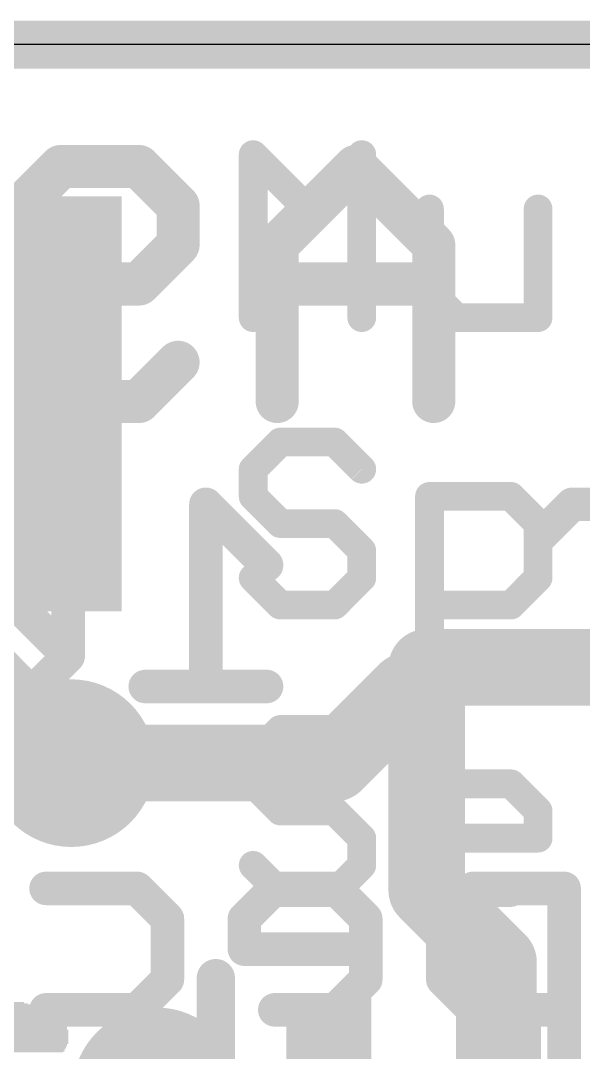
# Model space of a CAD drawing. Extents: x -0.1 to 25.5, y -0.1 to 17.9.
# Drawn here: x 14.46 to 17.45, y 12.44 to 17.91 of the extents above; entities that cross this region are included whole.
import ezdxf

# ---------------------------------------------------------------- set-up
doc = ezdxf.new("R2010")
doc.units = 0
for name, color, linetype in [('1', 12, 'CONTINUOUS'), ('16', 5, 'CONTINUOUS'), ('18', 110, 'CONTINUOUS'), ('20', 53, 'CONTINUOUS'), ('21', 40, 'CONTINUOUS'), ('22', 6, 'CONTINUOUS')]:
    doc.layers.add(name, color=color, linetype=linetype)

# ---------------------------------------------------------------- blocks, each defined once
blk = doc.blocks.new('RECT')
blk.add_solid([(-0.5, -0.5), (0.5, -0.5), (-0.5, 0.5), (0.5, 0.5)])
blk = doc.blocks.new('ROUNDV')
at = {"const_width": 0.5}
blk.add_lwpolyline([(0, -0.25, 1), (0, 0.25, 1), (0, -0.25)], format="xyb", dxfattribs=at)

msp = doc.modelspace()

# ---------------------------------------------------------------- linework, layer by layer
at = {"layer": '1'}
for points, const_width in [([(0, 17.78), (25.4, 17.78)], 0.254), ([(16.618, 14.478), (16.618, 14.351)], 0.4064), ([(18.415, 14.478), (16.618, 14.478)], 0.4064), ([(14.732, 13.97), (14.25, 14.452)], 0.4064), ([(16.129, 13.97), (16.51, 14.351)], 0.4064), ([(16.51, 14.351), (16.618, 14.351)], 0.4064), ([(16.618, 14.351), (16.618, 13.296)], 0.4064), ([(14.732, 13.97), (16.129, 13.97)], 0.4064), ([(16.999, 12.915), (16.618, 13.296)], 0.4064), ([(16.999, 12.28), (16.999, 12.915)], 0.4064)]:
    msp.add_lwpolyline(points, dxfattribs=dict(at, const_width=const_width))
at = {"layer": '1', "const_width": 0.2032}
for points in [[(16.7196, 14.478, 1), (16.5164, 14.478)], [(16.618, 14.5796, 1), (16.618, 14.3764)], [(16.51, 14.4526, 1), (16.51, 14.2494)], [(16.5818, 14.2792, 1), (16.4382, 14.4228)], [(16.7196, 14.351, 1), (16.5164, 14.351)], [(16.618, 14.2494, 1), (16.618, 14.4526)], [(16.5164, 14.351, 1), (16.7196, 14.351)], [(14.732, 14.0716, 1), (14.732, 13.8684)], [(16.129, 13.8684, 1), (16.129, 14.0716)], [(14.6602, 13.8982, 1), (14.8038, 14.0418)], [(16.0572, 14.0418, 1), (16.2008, 13.8982)], [(16.6898, 13.3678, 1), (16.5462, 13.2242)], [(16.5164, 13.296, 1), (16.7196, 13.296)], [(17.1006, 12.915, 1), (16.8974, 12.915)], [(16.9272, 12.8432, 1), (17.0708, 12.9868)]]:
    msp.add_lwpolyline(points, format="xyb", dxfattribs=at)
at = {"layer": '16'}
for points, const_width in [([(0, 17.78), (25.4, 17.78)], 0.254), ([(10.16, 13.97), (14.732, 13.97)], 0.4064)]:
    msp.add_lwpolyline(points, dxfattribs=dict(at, const_width=const_width))
at = {"layer": '16', "const_width": 0.2032}
msp.add_lwpolyline([(14.732, 13.8684, 1), (14.732, 14.0716)], format="xyb", dxfattribs=at)
at = {"layer": '20'}
msp.add_line((22.86, 17.78), (2.54, 17.78), dxfattribs=at)
at = {"layer": '21'}
for points, const_width in [([(15.6972, 16.3322), (15.6972, 17.1965)], 0.1524), ([(15.6972, 17.1965), (15.9853, 16.9084)], 0.1524), ([(15.9853, 16.9084), (16.2734, 17.1965)], 0.1524), ([(16.2734, 17.1965), (16.2734, 16.3322)], 0.1524), ([(16.6327, 16.9084), (16.6327, 16.4763)], 0.1524), ([(17.2089, 16.3322), (17.2089, 16.9084)], 0.1524), ([(16.6327, 16.4763), (16.7768, 16.3322)], 0.1524), ([(16.7768, 16.3322), (17.2089, 16.3322)], 0.1524), ([(15.8413, 15.6725), (15.6972, 15.5285)], 0.1524), ([(16.1294, 15.6725), (15.8413, 15.6725)], 0.1524), ([(16.2734, 15.5285), (16.1294, 15.6725)], 0.1524), ([(15.6972, 15.5285), (15.6972, 15.3844)], 0.1524), ([(15.6972, 15.3844), (15.8413, 15.2404)], 0.1524), ([(16.6327, 14.5201), (16.6327, 15.3844)], 0.1524), ([(16.6327, 15.3844), (17.0649, 15.3844)], 0.1524), ([(17.0649, 15.3844), (17.2089, 15.2404)], 0.1524), ([(15.8413, 15.2404), (16.1294, 15.2404)], 0.1524), ([(16.1294, 15.2404), (16.2734, 15.0963)], 0.1524), ([(17.2089, 15.2404), (17.2089, 14.9523)], 0.1524), ([(16.2734, 15.0963), (16.2734, 14.9523)], 0.1524), ([(15.8413, 14.8082), (15.6972, 14.9523)], 0.1524), ([(16.2734, 14.9523), (16.1294, 14.8082)], 0.1524), ([(17.2089, 14.9523), (17.0649, 14.8082)], 0.1524), ([(16.1294, 14.8082), (15.8413, 14.8082)], 0.1524), ([(17.0649, 14.8082), (16.6327, 14.8082)], 0.1524), ([(15.8413, 14.1485), (15.6972, 14.0045)], 0.1524), ([(16.1294, 14.1485), (15.8413, 14.1485)], 0.1524), ([(16.2734, 14.0045), (16.1294, 14.1485)], 0.1524), ([(15.6972, 14.0045), (15.6972, 13.8604)], 0.1524), ([(15.6972, 13.8604), (15.8413, 13.7164)], 0.1524), ([(16.6327, 13.7164), (16.7768, 13.8604)], 0.1524), ([(16.7768, 13.8604), (17.0649, 13.8604)], 0.1524), ([(17.0649, 13.8604), (17.2089, 13.7164)], 0.1524), ([(15.8413, 13.7164), (16.1294, 13.7164)], 0.1524), ([(16.1294, 13.7164), (16.2734, 13.5723)], 0.1524), ([(16.6327, 13.4283), (16.6327, 13.7164)], 0.1524), ([(17.2089, 13.7164), (17.2089, 13.5723)], 0.1524), ([(16.2734, 13.5723), (16.2734, 13.4283)], 0.1524), ([(17.2089, 13.5723), (16.6327, 13.5723)], 0.1524), ([(15.8413, 13.2842), (15.6972, 13.4283)], 0.1524), ([(16.2734, 13.4283), (16.1294, 13.2842)], 0.1524), ([(16.7768, 13.2842), (16.6327, 13.4283)], 0.1524), ([(16.1294, 13.2842), (15.8413, 13.2842)], 0.1524), ([(17.0649, 13.2842), (16.7768, 13.2842)], 0.1524), ([(15.499, 10.03), (15.499, 12.83)], 0.2032)]:
    msp.add_lwpolyline(points, dxfattribs=dict(at, const_width=const_width))
for points, const_width in [([(15.7353, 17.1965, 1), (15.6591, 17.1965)], 0.0762), ([(15.7241, 17.2235, 1), (15.6703, 17.1696)], 0.0762), ([(16.3115, 17.1965, 1), (16.2353, 17.1965)], 0.0762), ([(16.3004, 17.1696, 1), (16.2465, 17.2235)], 0.0762), ([(15.9584, 16.9354, 1), (16.0123, 16.8815)], 0.0762), ([(15.9584, 16.8815, 1), (16.0123, 16.9354)], 0.0762), ([(16.6708, 16.9084, 1), (16.5946, 16.9084)], 0.0762), ([(17.247, 16.9084, 1), (17.1708, 16.9084)], 0.0762), ([(16.6597, 16.5032, 1), (16.6058, 16.4493)], 0.0762), ([(16.5946, 16.4763, 1), (16.6708, 16.4763)], 0.0762), ([(15.6591, 16.3322, 1), (15.7353, 16.3322)], 0.0762), ([(16.2353, 16.3322, 1), (16.3115, 16.3322)], 0.0762), ([(16.7768, 16.3703, 1), (16.7768, 16.2941)], 0.0762), ([(16.7498, 16.3053, 1), (16.8037, 16.3591)], 0.0762), ([(17.1708, 16.3322, 1), (17.247, 16.3322)], 0.0762), ([(17.2089, 16.2941, 1), (17.2089, 16.3703)], 0.0762), ([(15.8413, 15.7106, 1), (15.8413, 15.6344)], 0.0762), ([(15.8682, 15.6456, 1), (15.8143, 15.6995)], 0.0762), ([(16.1563, 15.6995, 1), (16.1024, 15.6456)], 0.0762), ([(16.1294, 15.6344, 1), (16.1294, 15.7106)], 0.0762), ([(15.7353, 15.5285, 1), (15.6591, 15.5285)], 0.0762), ([(15.6703, 15.5554, 1), (15.7241, 15.5015)], 0.0762), ([(16.2465, 15.5015, 1), (16.3004, 15.5554)], 0.0762), ([(15.7241, 15.4114, 1), (15.6703, 15.3575)], 0.0762), ([(16.6708, 15.3844, 1), (16.5946, 15.3844)], 0.0762), ([(16.6327, 15.4225, 1), (16.6327, 15.3463)], 0.0762), ([(17.0918, 15.4114, 1), (17.0379, 15.3575)], 0.0762), ([(17.0649, 15.3463, 1), (17.0649, 15.4225)], 0.0762), ([(15.6591, 15.3844, 1), (15.7353, 15.3844)], 0.0762), ([(15.8413, 15.2785, 1), (15.8413, 15.2023)], 0.0762), ([(15.8143, 15.2134, 1), (15.8682, 15.2673)], 0.0762), ([(16.1563, 15.2673, 1), (16.1024, 15.2134)], 0.0762), ([(16.1294, 15.2023, 1), (16.1294, 15.2785)], 0.0762), ([(17.247, 15.2404, 1), (17.1708, 15.2404)], 0.0762), ([(17.182, 15.2134, 1), (17.2359, 15.2673)], 0.0762), ([(16.3115, 15.0963, 1), (16.2353, 15.0963)], 0.0762), ([(16.2465, 15.0694, 1), (16.3004, 15.1233)], 0.0762), ([(15.7241, 14.9792, 1), (15.6703, 14.9253)], 0.0762), ([(16.2353, 14.9523, 1), (16.3115, 14.9523)], 0.0762), ([(16.3004, 14.9253, 1), (16.2465, 14.9792)], 0.0762), ([(17.1708, 14.9523, 1), (17.247, 14.9523)], 0.0762), ([(17.2359, 14.9253, 1), (17.182, 14.9792)], 0.0762), ([(15.8413, 14.8463, 1), (15.8413, 14.7701)], 0.0762), ([(16.1294, 14.7701, 1), (16.1294, 14.8463)], 0.0762), ([(16.6327, 14.8463, 1), (16.6327, 14.7701)], 0.0762), ([(17.0649, 14.7701, 1), (17.0649, 14.8463)], 0.0762), ([(15.8143, 14.7813, 1), (15.8682, 14.8351)], 0.0762), ([(16.1024, 14.8351, 1), (16.1563, 14.7813)], 0.0762), ([(17.0379, 14.8351, 1), (17.0918, 14.7813)], 0.0762), ([(16.5946, 14.5201, 1), (16.6708, 14.5201)], 0.0762), ([(15.8413, 14.1866, 1), (15.8413, 14.1104)], 0.0762), ([(15.8682, 14.1216, 1), (15.8143, 14.1755)], 0.0762), ([(16.1563, 14.1755, 1), (16.1024, 14.1216)], 0.0762), ([(16.1294, 14.1104, 1), (16.1294, 14.1866)], 0.0762), ([(15.7353, 14.0045, 1), (15.6591, 14.0045)], 0.0762), ([(15.6703, 14.0314, 1), (15.7241, 13.9775)], 0.0762), ([(16.2465, 13.9775, 1), (16.3004, 14.0314)], 0.0762), ([(15.7241, 13.8874, 1), (15.6703, 13.8335)], 0.0762), ([(15.6591, 13.8604, 1), (15.7353, 13.8604)], 0.0762), ([(16.7768, 13.8985, 1), (16.7768, 13.8223)], 0.0762), ([(16.8037, 13.8335, 1), (16.7498, 13.8874)], 0.0762), ([(17.0918, 13.8874, 1), (17.0379, 13.8335)], 0.0762), ([(17.0649, 13.8223, 1), (17.0649, 13.8985)], 0.0762), ([(15.8413, 13.7545, 1), (15.8413, 13.6783)], 0.0762), ([(16.1563, 13.7433, 1), (16.1024, 13.6894)], 0.0762), ([(16.1294, 13.6783, 1), (16.1294, 13.7545)], 0.0762), ([(16.6708, 13.7164, 1), (16.5946, 13.7164)], 0.0762), ([(17.247, 13.7164, 1), (17.1708, 13.7164)], 0.0762), ([(15.8143, 13.6894, 1), (15.8682, 13.7433)], 0.0762), ([(16.6058, 13.7433, 1), (16.6597, 13.6894)], 0.0762), ([(17.182, 13.6894, 1), (17.2359, 13.7433)], 0.0762), ([(16.3115, 13.5723, 1), (16.2353, 13.5723)], 0.0762), ([(16.2465, 13.5454, 1), (16.3004, 13.5993)], 0.0762), ([(16.6327, 13.6104, 1), (16.6327, 13.5342)], 0.0762), ([(17.2089, 13.5342, 1), (17.2089, 13.6104)], 0.0762), ([(17.1708, 13.5723, 1), (17.247, 13.5723)], 0.0762), ([(15.7241, 13.4552, 1), (15.6703, 13.4013)], 0.0762), ([(16.2353, 13.4283, 1), (16.3115, 13.4283)], 0.0762), ([(16.3004, 13.4013, 1), (16.2465, 13.4552)], 0.0762), ([(16.6597, 13.4552, 1), (16.6058, 13.4013)], 0.0762), ([(16.5946, 13.4283, 1), (16.6708, 13.4283)], 0.0762), ([(15.8413, 13.3223, 1), (15.8413, 13.2461)], 0.0762), ([(15.8143, 13.2573, 1), (15.8682, 13.3111)], 0.0762), ([(16.1024, 13.3111, 1), (16.1563, 13.2573)], 0.0762), ([(16.1294, 13.2461, 1), (16.1294, 13.3223)], 0.0762), ([(16.7768, 13.3223, 1), (16.7768, 13.2461)], 0.0762), ([(16.7498, 13.2573, 1), (16.8037, 13.3111)], 0.0762), ([(17.0649, 13.2461, 1), (17.0649, 13.3223)], 0.0762), ([(15.5498, 12.83, 1), (15.4482, 12.83)], 0.1016)]:
    msp.add_lwpolyline(points, format="xyb", dxfattribs=dict(at, const_width=const_width))
at = {"layer": '22'}
for points, const_width in [([(14.4683, 16.9258), (14.6759, 17.1334)], 0.2286), ([(14.6759, 17.1334), (15.0911, 17.1334)], 0.2286), ([(15.0911, 17.1334), (15.2987, 16.9258)], 0.2286), ([(16.24, 17.1334), (15.8248, 16.7181)], 0.2286), ([(16.6552, 16.7181), (16.24, 17.1334)], 0.2286), ([(15.2987, 16.9258), (15.2987, 16.7181)], 0.2286), ([(15.2987, 16.7181), (15.0911, 16.5105)], 0.2286), ([(15.8248, 16.7181), (15.8248, 15.8877)], 0.2286), ([(16.6552, 15.8877), (16.6552, 16.7181)], 0.2286), ([(14.6759, 16.5105), (14.4683, 16.3029)], 0.2286), ([(15.0911, 16.5105), (14.6759, 16.5105)], 0.2286), ([(16.6552, 16.5105), (15.8248, 16.5105)], 0.2286), ([(14.4683, 16.3029), (14.4683, 16.0953)], 0.2286), ([(14.4683, 16.0953), (14.6759, 15.8877)], 0.2286), ([(15.0911, 15.8877), (15.2987, 16.0953)], 0.2286), ([(14.6759, 15.8877), (15.0911, 15.8877)], 0.2286), ([(14.555, 15.3424), (14.233, 15.3424)], 0.1778), ([(14.716, 15.1814), (14.555, 15.3424)], 0.1778), ([(15.7685, 15.0204), (15.4465, 15.3424)], 0.1778), ([(15.4465, 15.3424), (15.4465, 14.3764)], 0.1778), ([(17.2294, 15.1814), (17.3904, 15.3424)], 0.1778), ([(17.3904, 15.3424), (17.7124, 15.3424)], 0.1778), ([(14.716, 14.5374), (14.072, 15.1814)], 0.1778), ([(14.716, 14.5374), (14.716, 15.1814)], 0.1778), ([(14.555, 14.3764), (14.716, 14.5374)], 0.1778), ([(17.3904, 14.3764), (17.2294, 14.5374)], 0.1778), ([(14.233, 14.3764), (14.555, 14.3764)], 0.1778), ([(15.7685, 14.3764), (15.1245, 14.3764)], 0.1778), ([(17.7124, 14.3764), (17.3904, 14.3764)], 0.1778), ([(14.5982, 13.3059), (15.0812, 13.3059)], 0.1778), ([(15.0812, 13.3059), (15.2423, 13.1449)], 0.1778), ([(15.8117, 13.3059), (15.6507, 13.1449)], 0.1778), ([(16.1337, 13.3059), (15.8117, 13.3059)], 0.1778), ([(16.2947, 13.1449), (16.1337, 13.3059)], 0.1778), ([(16.8642, 13.3059), (16.7032, 13.1449)], 0.1778), ([(17.3472, 13.3059), (16.8642, 13.3059)], 0.1778), ([(17.3472, 12.3399), (17.3472, 13.3059)], 0.1778), ([(15.2423, 13.1449), (15.2423, 12.8229)], 0.1778), ([(15.6507, 13.1449), (15.6507, 12.9839)], 0.1778), ([(16.2947, 12.8229), (16.2947, 13.1449)], 0.1778), ([(16.7032, 13.1449), (16.7032, 12.8229)], 0.1778), ([(15.6507, 12.9839), (16.2947, 12.9839)], 0.1778), ([(15.2423, 12.8229), (15.0812, 12.6619)], 0.1778), ([(16.1337, 12.6619), (16.2947, 12.8229)], 0.1778), ([(16.7032, 12.8229), (16.8642, 12.6619)], 0.1778), ([(15.0812, 12.6619), (14.5982, 12.6619)], 0.1778), ([(15.8117, 12.6619), (16.1337, 12.6619)], 0.1778), ([(16.8642, 12.6619), (17.3472, 12.6619)], 0.1778)]:
    msp.add_lwpolyline(points, dxfattribs=dict(at, const_width=const_width))
for points, const_width in [([(14.6759, 17.1905, 1), (14.6759, 17.0762)], 0.1143), ([(14.7163, 17.093, 1), (14.6355, 17.1738)], 0.1143), ([(15.1315, 17.1738, 1), (15.0507, 17.093)], 0.1143), ([(15.0911, 17.0762, 1), (15.0911, 17.1905)], 0.1143), ([(16.2804, 17.1738, 1), (16.1996, 17.093)], 0.1143), ([(16.2804, 17.093, 1), (16.1996, 17.1738)], 0.1143), ([(14.4279, 16.9662, 1), (14.5087, 16.8853)], 0.1143), ([(15.3559, 16.9258, 1), (15.2416, 16.9258)], 0.1143), ([(15.2583, 16.8853, 1), (15.3391, 16.9662)], 0.1143), ([(15.3391, 16.6777, 1), (15.2583, 16.7586)], 0.1143), ([(15.8819, 16.7181, 1), (15.7676, 16.7181)], 0.1143), ([(15.7844, 16.7586, 1), (15.8652, 16.6777)], 0.1143), ([(16.7124, 16.7181, 1), (16.5981, 16.7181)], 0.1143), ([(16.6148, 16.6777, 1), (16.6956, 16.7586)], 0.1143), ([(15.2416, 16.7181, 1), (15.3559, 16.7181)], 0.1143), ([(14.6759, 16.5677, 1), (14.6759, 16.4534)], 0.1143), ([(14.7163, 16.4701, 1), (14.6355, 16.5509)], 0.1143), ([(15.0507, 16.5509, 1), (15.1315, 16.4701)], 0.1143), ([(15.0911, 16.4534, 1), (15.0911, 16.5677)], 0.1143), ([(15.8248, 16.5677, 1), (15.8248, 16.4534)], 0.1143), ([(16.6552, 16.4534, 1), (16.6552, 16.5677)], 0.1143), ([(14.5254, 16.3029, 1), (14.4111, 16.3029)], 0.1143), ([(14.4279, 16.3433, 1), (14.5087, 16.2625)], 0.1143), ([(14.5087, 16.1357, 1), (14.4279, 16.0549)], 0.1143), ([(15.3391, 16.0549, 1), (15.2583, 16.1357)], 0.1143), ([(14.4111, 16.0953, 1), (14.5254, 16.0953)], 0.1143), ([(14.6759, 15.9449, 1), (14.6759, 15.8306)], 0.1143), ([(14.6355, 15.8473, 1), (14.7163, 15.9281)], 0.1143), ([(15.0507, 15.9281, 1), (15.1315, 15.8473)], 0.1143), ([(15.0911, 15.8306, 1), (15.0911, 15.9449)], 0.1143), ([(15.7676, 15.8877, 1), (15.8819, 15.8877)], 0.1143), ([(16.5981, 15.8877, 1), (16.7124, 15.8877)], 0.1143), ([(14.5864, 15.3739, 1), (14.5236, 15.311)], 0.0889), ([(14.555, 15.298, 1), (14.555, 15.3869)], 0.0889), ([(15.4779, 15.3739, 1), (15.415, 15.311)], 0.0889), ([(15.4909, 15.3424, 1), (15.402, 15.3424)], 0.0889), ([(17.3904, 15.3869, 1), (17.3904, 15.298)], 0.0889), ([(17.4218, 15.311, 1), (17.359, 15.3739)], 0.0889), ([(14.7605, 15.1814, 1), (14.6716, 15.1814)], 0.0889), ([(14.6846, 15.15, 1), (14.7475, 15.2128)], 0.0889), ([(17.198, 15.2128, 1), (17.2608, 15.15)], 0.0889), ([(15.7371, 14.989, 1), (15.7999, 15.0518)], 0.0889), ([(14.7475, 14.506, 1), (14.6846, 14.5688)], 0.0889), ([(14.6846, 14.506, 1), (14.7475, 14.5688)], 0.0889), ([(17.2608, 14.5688, 1), (17.198, 14.506)], 0.0889), ([(14.6716, 14.5374, 1), (14.7605, 14.5374)], 0.0889), ([(14.5236, 14.4078, 1), (14.5864, 14.345)], 0.0889), ([(14.555, 14.332, 1), (14.555, 14.4208)], 0.0889), ([(15.1245, 14.4208, 1), (15.1245, 14.332)], 0.0889), ([(15.7685, 14.332, 1), (15.7685, 14.4208)], 0.0889), ([(17.3904, 14.4208, 1), (17.3904, 14.332)], 0.0889), ([(17.359, 14.345, 1), (17.4218, 14.4078)], 0.0889), ([(15.402, 14.3764, 1), (15.4909, 14.3764)], 0.0889), ([(14.5982, 13.3504, 1), (14.5982, 13.2615)], 0.0889), ([(15.1127, 13.3373, 1), (15.0498, 13.2745)], 0.0889), ([(15.0812, 13.2615, 1), (15.0812, 13.3504)], 0.0889), ([(15.8117, 13.3504, 1), (15.8117, 13.2615)], 0.0889), ([(15.8431, 13.2745, 1), (15.7803, 13.3373)], 0.0889), ([(16.1651, 13.3373, 1), (16.1023, 13.2745)], 0.0889), ([(16.1337, 13.2615, 1), (16.1337, 13.3504)], 0.0889), ([(16.8642, 13.3504, 1), (16.8642, 13.2615)], 0.0889), ([(16.8956, 13.2745, 1), (16.8327, 13.3373)], 0.0889), ([(17.3916, 13.3059, 1), (17.3027, 13.3059)], 0.0889), ([(17.3472, 13.2615, 1), (17.3472, 13.3504)], 0.0889), ([(15.2867, 13.1449, 1), (15.1978, 13.1449)], 0.0889), ([(15.2108, 13.1135, 1), (15.2737, 13.1763)], 0.0889), ([(15.6951, 13.1449, 1), (15.6062, 13.1449)], 0.0889), ([(15.6193, 13.1763, 1), (15.6821, 13.1135)], 0.0889), ([(16.3392, 13.1449, 1), (16.2503, 13.1449)], 0.0889), ([(16.2633, 13.1135, 1), (16.3261, 13.1763)], 0.0889), ([(16.7476, 13.1449, 1), (16.6587, 13.1449)], 0.0889), ([(16.6717, 13.1763, 1), (16.7346, 13.1135)], 0.0889), ([(15.6062, 12.9839, 1), (15.6951, 12.9839)], 0.0889), ([(15.6507, 13.0284, 1), (15.6507, 12.9395)], 0.0889), ([(16.2947, 12.9395, 1), (16.2947, 13.0284)], 0.0889), ([(15.2737, 12.7915, 1), (15.2108, 12.8543)], 0.0889), ([(16.3261, 12.7915, 1), (16.2633, 12.8543)], 0.0889), ([(16.7346, 12.8543, 1), (16.6717, 12.7915)], 0.0889), ([(15.1978, 12.8229, 1), (15.2867, 12.8229)], 0.0889), ([(16.2503, 12.8229, 1), (16.3392, 12.8229)], 0.0889), ([(16.6587, 12.8229, 1), (16.7476, 12.8229)], 0.0889), ([(14.5982, 12.7064, 1), (14.5982, 12.6175)], 0.0889), ([(15.0812, 12.6175, 1), (15.0812, 12.7064)], 0.0889), ([(15.8117, 12.7064, 1), (15.8117, 12.6175)], 0.0889), ([(16.1337, 12.6175, 1), (16.1337, 12.7064)], 0.0889), ([(16.8642, 12.7064, 1), (16.8642, 12.6175)], 0.0889), ([(17.3472, 12.6175, 1), (17.3472, 12.7064)], 0.0889), ([(15.0498, 12.6933, 1), (15.1127, 12.6305)], 0.0889), ([(16.1023, 12.6933, 1), (16.1651, 12.6305)], 0.0889), ([(16.8327, 12.6305, 1), (16.8956, 12.6933)], 0.0889)]:
    msp.add_lwpolyline(points, format="xyb", dxfattribs=dict(at, const_width=const_width))

# ---------------------------------------------------------------- block references
at = {"layer": '1', "rotation": 180}
for p, xscale, yscale in [((14.25, 15.875), 1.5, 2.2), ((16.099, 12.28), 0.45, 0.9), ((16.999, 12.28), 0.45, 0.9)]:
    msp.add_blockref('RECT', p, dxfattribs=dict(at, xscale=xscale, yscale=yscale))
at = {"layer": '18', "xscale": 0.889, "yscale": 0.889}
for p in [(14.732, 13.97), (14.732, 13.97), (15.1829, 12.2301), (15.1829, 12.2301)]:
    msp.add_blockref('ROUNDV', p, dxfattribs=at)
at = {"layer": '21'}
for p, xscale, yscale in [((13.7033, 12.7), 1.5558, 0.0064), ((13.7128, 12.6936), 1.5748, 0.0063), ((13.7827, 12.6365), 1.7399, 0.0064), ((13.7287, 12.681), 1.6192, 0.0063), ((13.7414, 12.6746), 1.6446, 0.0064), ((13.7668, 12.6555), 1.6954, 0.0063), ((13.7827, 12.6429), 1.7272, 0.0063), ((13.751, 12.6683), 1.6637, 0.0063), ((13.7605, 12.6619), 1.6827, 0.0064), ((13.7764, 12.6492), 1.7145, 0.0064), ((13.7255, 12.6873), 1.6002, 0.0064), ((13.8017, 12.5793), 1.8034, 0.0063), ((13.7986, 12.6111), 1.7843, 0.0064), ((13.7986, 12.6048), 1.7843, 0.0063), ((13.8018, 12.5984), 1.7907, 0.0064), ((13.8049, 12.5921), 1.797, 0.0063), ((13.8049, 12.5857), 1.797, 0.0064), ((13.789, 12.6302), 1.7526, 0.0063), ((13.7922, 12.6238), 1.759, 0.0064), ((13.7986, 12.6174), 1.7717, 0.0063), ((13.7986, 12.5286), 1.8351, 0.0063), ((13.8017, 12.5412), 1.8288, 0.0063), ((13.8017, 12.5349), 1.8288, 0.0064), ((13.8049, 12.554), 1.8224, 0.0063), ((13.8049, 12.5476), 1.8224, 0.0064), ((13.8018, 12.5667), 1.8161, 0.0063), ((13.8018, 12.5603), 1.8161, 0.0064), ((13.8049, 12.573), 1.8098, 0.0064), ((13.7827, 12.4778), 1.8542, 0.0063), ((13.7827, 12.4714), 1.8542, 0.0064), ((13.789, 12.4905), 1.8542, 0.0063), ((13.789, 12.4841), 1.8542, 0.0064), ((13.7922, 12.5031), 1.8478, 0.0063), ((13.7922, 12.4968), 1.8478, 0.0064), ((13.7954, 12.5159), 1.8415, 0.0063), ((13.7954, 12.5095), 1.8415, 0.0064), ((13.7986, 12.5222), 1.8351, 0.0064), ((13.7573, 12.4397), 1.8669, 0.0063), ((13.7668, 12.4524), 1.8606, 0.0063), ((13.7668, 12.446), 1.8606, 0.0064), ((13.7732, 12.4587), 1.8605, 0.0064), ((13.7763, 12.465), 1.8542, 0.0063)]:
    msp.add_blockref('RECT', p, dxfattribs=dict(at, xscale=xscale, yscale=yscale))

doc.saveas('drawing.dxf')
